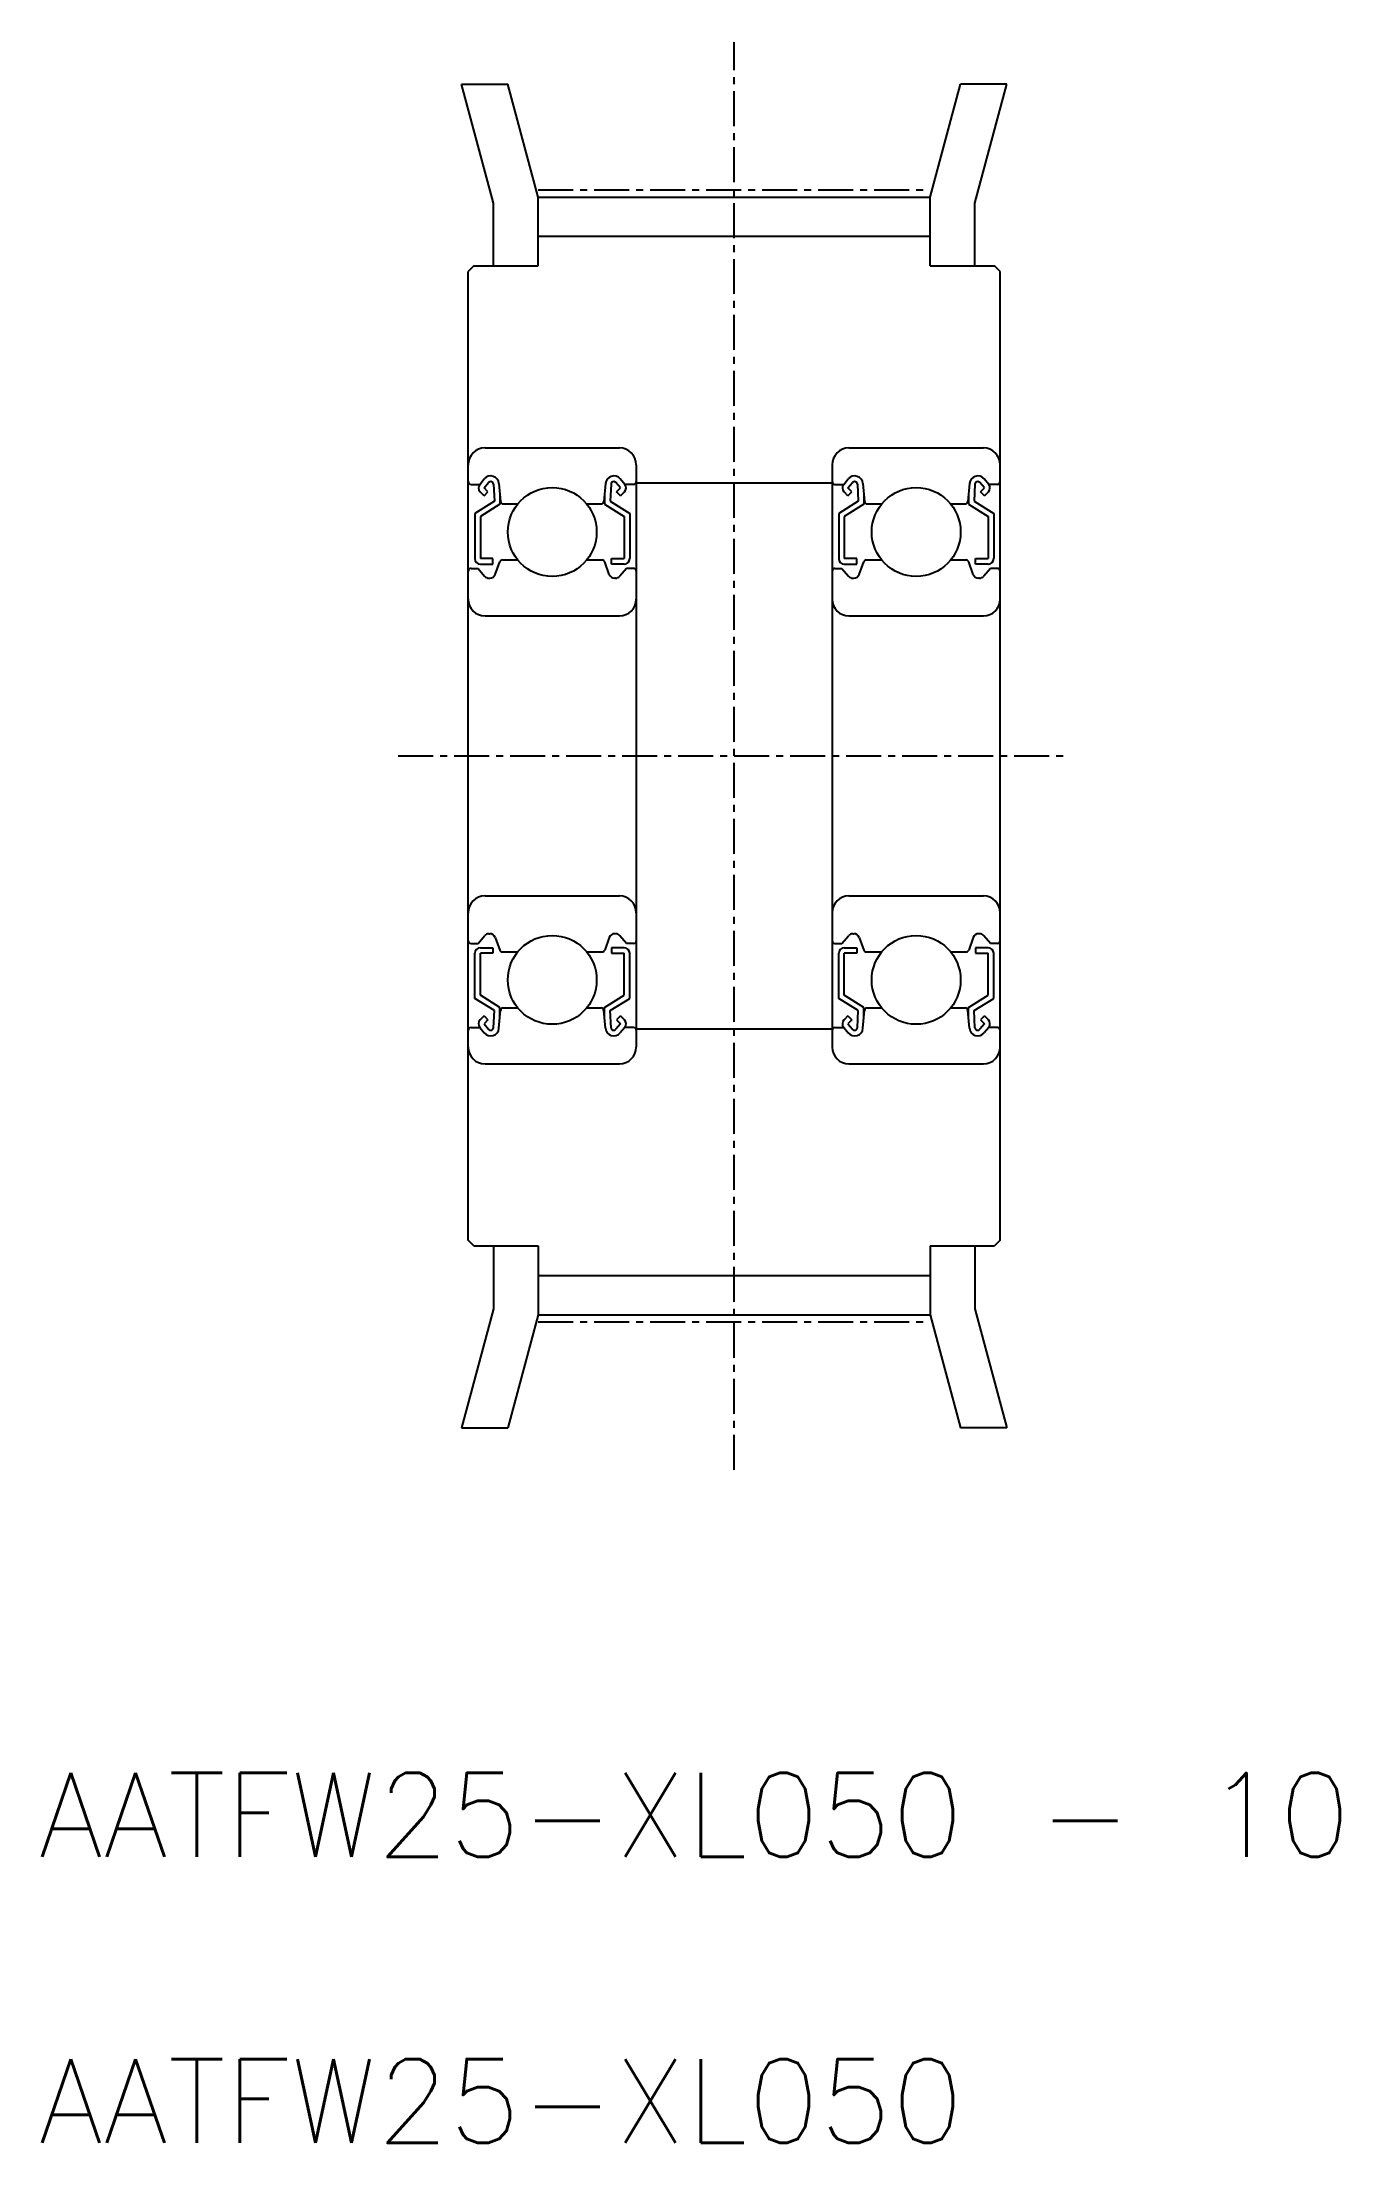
# Model space of a CAD drawing. Extents: x 22 to 68.3, y 0.3 to 75.4.
import ezdxf
from ezdxf.enums import TextEntityAlignment as Align

# ---------------------------------------------------------------- set-up
doc = ezdxf.new("R2010")
doc.units = 0
doc.linetypes.add('CENTER', pattern=[2, 1.25, -0.25, 0.25, -0.25])
doc.layers.get('0').update_dxf_attribs({"linetype": 'CONTINUOUS'})
doc.layers.add('CENTER', color=1, linetype='CONTINUOUS')
doc.styles.get("Standard").update_dxf_attribs({"font": 'txt.shx', "bigfont": 'bigfont.shx'})

msp = doc.modelspace()

# ---------------------------------------------------------------- linework, layer by layer
at = {"color": 7, "linetype": 'CONTINUOUS'}
for p, q in [((38.105, 69.609), (36.966, 73.859)), ((36.966, 73.859), (38.622, 73.859)), ((39.705, 69.819), (38.622, 73.859)), ((53.705, 69.819), (54.787, 73.859)), ((56.444, 73.859), (54.787, 73.859)), ((55.305, 69.609), (56.444, 73.859)), ((39.705, 67.359), (39.705, 69.819)), ((39.705, 69.819), (53.705, 69.819)), ((53.705, 67.359), (53.705, 69.819)), ((38.105, 67.359), (38.105, 69.609)), ((55.305, 67.359), (55.305, 69.609)), ((39.705, 68.419), (53.705, 68.419)), ((37.405, 67.359), (37.205, 67.159)), ((37.205, 32.559), (37.205, 67.159)), ((37.405, 67.359), (39.705, 67.359)), ((53.705, 67.359), (56.005, 67.359)), ((56.205, 67.159), (56.005, 67.359)), ((56.205, 32.559), (56.205, 67.159)), ((37.805, 60.859), (42.605, 60.859)), ((50.805, 60.859), (55.605, 60.859)), ((43.205, 60.259), (43.205, 39.459)), ((50.205, 60.259), (50.205, 39.459)), ((37.305, 59.559), (37.615, 59.559)), ((37.615, 59.559), (37.777, 59.752)), ((37.768, 59.148), (37.627, 59.289)), ((37.768, 59.43), (37.931, 59.624)), ((37.91, 59.289), (37.768, 59.43)), ((37.768, 59.148), (37.91, 59.289)), ((38.104, 59.569), (38.137, 58.957)), ((38.303, 59.587), (38.358, 58.95)), ((42.107, 59.587), (42.052, 58.95)), ((42.306, 59.569), (42.273, 58.957)), ((42.642, 59.43), (42.479, 59.624)), ((42.5, 59.289), (42.642, 59.43)), ((42.642, 59.148), (42.5, 59.289)), ((42.795, 59.559), (42.633, 59.752)), ((42.642, 59.148), (42.783, 59.289)), ((43.105, 59.559), (42.795, 59.559)), ((43.205, 59.609), (50.205, 59.609)), ((50.305, 59.559), (50.615, 59.559)), ((50.615, 59.559), (50.777, 59.752)), ((50.768, 59.148), (50.627, 59.289)), ((50.768, 59.43), (50.931, 59.624)), ((50.91, 59.289), (50.768, 59.43)), ((50.768, 59.148), (50.91, 59.289)), ((51.104, 59.569), (51.137, 58.957)), ((51.303, 59.587), (51.358, 58.95)), ((55.107, 59.587), (55.052, 58.95)), ((55.306, 59.569), (55.273, 58.957)), ((55.642, 59.43), (55.479, 59.624)), ((55.5, 59.289), (55.642, 59.43)), ((55.642, 59.148), (55.5, 59.289)), ((55.795, 59.559), (55.633, 59.752)), ((55.642, 59.148), (55.783, 59.289)), ((56.105, 59.559), (55.795, 59.559)), ((38.137, 58.957), (37.437, 58.52)), ((38.337, 58.846), (37.637, 58.409)), ((38.337, 59.193), (38.337, 58.846)), ((38.458, 58.859), (38.972, 58.859)), ((41.438, 58.859), (41.952, 58.859)), ((42.073, 59.193), (42.073, 58.846)), ((42.073, 58.846), (42.773, 58.409)), ((42.273, 58.957), (42.973, 58.52)), ((51.137, 58.957), (50.437, 58.52)), ((51.337, 58.846), (50.637, 58.409)), ((51.337, 59.193), (51.337, 58.846)), ((51.458, 58.859), (51.972, 58.859)), ((54.438, 58.859), (54.952, 58.859)), ((55.073, 59.193), (55.073, 58.846)), ((55.073, 58.846), (55.773, 58.409)), ((55.273, 58.957), (55.973, 58.52)), ((37.437, 58.52), (37.437, 56.909)), ((37.637, 58.409), (37.637, 56.909)), ((42.773, 58.409), (42.773, 56.909)), ((42.973, 58.52), (42.973, 56.909)), ((50.437, 58.52), (50.437, 56.909)), ((50.637, 58.409), (50.637, 56.909)), ((55.773, 58.409), (55.773, 56.909)), ((55.973, 58.52), (55.973, 56.909)), ((37.305, 56.559), (37.555, 56.559)), ((37.555, 56.559), (37.789, 56.28)), ((38.087, 56.909), (37.637, 56.909)), ((37.637, 56.709), (38.087, 56.709)), ((38.087, 56.709), (38.087, 56.909)), ((38.166, 56.341), (38.33, 56.793)), ((38.424, 56.859), (38.972, 56.859)), ((41.438, 56.859), (41.986, 56.859)), ((42.244, 56.341), (42.08, 56.793)), ((42.323, 56.709), (42.323, 56.909)), ((42.323, 56.909), (42.773, 56.909)), ((42.773, 56.709), (42.323, 56.709)), ((42.855, 56.559), (42.621, 56.28)), ((43.105, 56.559), (42.855, 56.559)), ((50.305, 56.559), (50.555, 56.559)), ((50.555, 56.559), (50.789, 56.28)), ((51.087, 56.909), (50.637, 56.909)), ((50.637, 56.709), (51.087, 56.709)), ((51.087, 56.709), (51.087, 56.909)), ((51.166, 56.341), (51.33, 56.793)), ((51.424, 56.859), (51.972, 56.859)), ((54.438, 56.859), (54.986, 56.859)), ((55.244, 56.341), (55.08, 56.793)), ((55.323, 56.909), (55.773, 56.909)), ((55.323, 56.709), (55.323, 56.909)), ((55.773, 56.709), (55.323, 56.709)), ((55.855, 56.559), (55.621, 56.28)), ((56.105, 56.559), (55.855, 56.559)), ((37.942, 56.209), (37.978, 56.209)), ((42.468, 56.209), (42.432, 56.209)), ((50.942, 56.209), (50.978, 56.209)), ((55.468, 56.209), (55.432, 56.209)), ((37.805, 54.859), (42.605, 54.859)), ((50.805, 54.859), (55.605, 54.859)), ((37.805, 44.859), (42.605, 44.859)), ((50.805, 44.859), (55.605, 44.859)), ((37.305, 43.159), (37.555, 43.159)), ((37.437, 41.198), (37.437, 42.809)), ((37.555, 43.159), (37.789, 43.438)), ((37.637, 43.009), (38.087, 43.009)), ((37.637, 41.309), (37.637, 42.809)), ((38.087, 42.809), (37.637, 42.809)), ((37.942, 43.509), (37.978, 43.509)), ((38.087, 43.009), (38.087, 42.809)), ((38.166, 43.377), (38.33, 42.925)), ((38.424, 42.859), (38.972, 42.859)), ((41.438, 42.859), (41.986, 42.859)), ((42.244, 43.377), (42.08, 42.925)), ((42.323, 43.009), (42.323, 42.809)), ((42.773, 43.009), (42.323, 43.009)), ((42.323, 42.809), (42.773, 42.809)), ((42.468, 43.509), (42.432, 43.509)), ((42.855, 43.159), (42.621, 43.438)), ((42.773, 41.309), (42.773, 42.809)), ((43.105, 43.159), (42.855, 43.159)), ((42.973, 41.198), (42.973, 42.809)), ((50.305, 43.159), (50.555, 43.159)), ((50.437, 41.198), (50.437, 42.809)), ((50.555, 43.159), (50.789, 43.438)), ((50.637, 43.009), (51.087, 43.009)), ((51.087, 42.809), (50.637, 42.809)), ((50.637, 41.309), (50.637, 42.809)), ((50.942, 43.509), (50.978, 43.509)), ((51.087, 43.009), (51.087, 42.809)), ((51.166, 43.377), (51.33, 42.925)), ((51.424, 42.859), (51.972, 42.859)), ((54.438, 42.859), (54.986, 42.859)), ((55.244, 43.377), (55.08, 42.925)), ((55.773, 43.009), (55.323, 43.009)), ((55.323, 43.009), (55.323, 42.809)), ((55.323, 42.809), (55.773, 42.809)), ((55.468, 43.509), (55.432, 43.509)), ((55.855, 43.159), (55.621, 43.438)), ((55.773, 41.309), (55.773, 42.809)), ((56.105, 43.159), (55.855, 43.159)), ((55.973, 41.198), (55.973, 42.809)), ((38.337, 40.872), (37.637, 41.309)), ((42.073, 40.872), (42.773, 41.309)), ((51.337, 40.872), (50.637, 41.309)), ((55.073, 40.872), (55.773, 41.309)), ((38.137, 40.761), (37.437, 41.198)), ((37.768, 40.57), (37.627, 40.429)), ((37.768, 40.57), (37.91, 40.429)), ((37.987, 41.091), (37.987, 41.091)), ((38.104, 40.149), (38.137, 40.761)), ((38.162, 40.982), (38.162, 40.982)), ((38.303, 40.132), (38.358, 40.769)), ((38.337, 40.525), (38.337, 40.872)), ((38.458, 40.859), (38.972, 40.859)), ((41.438, 40.859), (41.952, 40.859)), ((42.107, 40.132), (42.052, 40.768)), ((42.073, 40.525), (42.073, 40.872)), ((42.273, 40.761), (42.973, 41.198)), ((42.306, 40.149), (42.273, 40.761)), ((42.642, 40.57), (42.5, 40.429)), ((42.642, 40.57), (42.783, 40.429)), ((51.137, 40.761), (50.437, 41.198)), ((50.768, 40.57), (50.627, 40.429)), ((50.768, 40.57), (50.91, 40.429)), ((50.987, 41.091), (50.987, 41.091)), ((51.104, 40.149), (51.137, 40.761)), ((51.162, 40.982), (51.162, 40.982)), ((51.303, 40.132), (51.358, 40.769)), ((51.337, 40.525), (51.337, 40.872)), ((51.458, 40.859), (51.972, 40.859)), ((54.438, 40.859), (54.952, 40.859)), ((55.107, 40.132), (55.052, 40.768)), ((55.073, 40.525), (55.073, 40.872)), ((55.273, 40.761), (55.973, 41.198)), ((55.306, 40.149), (55.273, 40.761)), ((55.642, 40.57), (55.5, 40.429)), ((55.642, 40.57), (55.783, 40.429)), ((37.305, 40.159), (37.615, 40.159)), ((37.615, 40.159), (37.777, 39.966)), ((37.91, 40.429), (37.768, 40.288)), ((37.768, 40.288), (37.931, 40.094)), ((42.642, 40.288), (42.479, 40.094)), ((42.5, 40.429), (42.642, 40.288)), ((42.795, 40.159), (42.633, 39.966)), ((43.105, 40.159), (42.795, 40.159)), ((43.205, 40.109), (50.205, 40.109)), ((50.305, 40.159), (50.615, 40.159)), ((50.615, 40.159), (50.777, 39.966)), ((50.91, 40.429), (50.768, 40.288)), ((50.768, 40.288), (50.931, 40.094)), ((55.642, 40.288), (55.479, 40.094)), ((55.5, 40.429), (55.642, 40.288)), ((55.795, 40.159), (55.633, 39.966)), ((56.105, 40.159), (55.795, 40.159)), ((37.805, 38.859), (42.605, 38.859)), ((50.805, 38.859), (55.605, 38.859)), ((37.405, 32.359), (37.205, 32.559)), ((37.405, 32.359), (39.705, 32.359)), ((38.105, 32.359), (38.105, 30.11)), ((39.705, 32.359), (39.705, 29.899)), ((53.705, 32.359), (56.005, 32.359)), ((53.705, 32.359), (53.705, 29.899)), ((55.305, 32.359), (55.305, 30.11)), ((56.205, 32.559), (56.005, 32.359)), ((39.705, 31.299), (53.705, 31.299)), ((38.105, 30.11), (36.966, 25.859)), ((55.305, 30.11), (56.444, 25.859)), ((39.705, 29.899), (38.622, 25.859)), ((39.705, 29.899), (53.705, 29.899)), ((53.705, 29.899), (54.787, 25.859)), ((36.966, 25.859), (38.622, 25.859)), ((56.444, 25.859), (54.787, 25.859))]:
    msp.add_line(p, q, dxfattribs=at)
for centre in [(40.205, 57.859), (53.205, 57.859), (40.205, 41.859), (53.205, 41.859)]:
    msp.add_circle(centre, 1.587, dxfattribs=at)
for centre, radius, start, end in [((37.805, 60.259), 0.6, 90, 180), ((42.605, 60.259), 0.6, 0, 90), ((50.805, 60.259), 0.6, 90, 180), ((55.605, 60.259), 0.6, 0, 90), ((37.305, 59.659), 0.1, 180.00005, 270.00003), ((37.768, 59.43), 0.2, 139.86482, 225.00006), ((38.006, 59.561), 0.298, 5.00049, 140.17136), ((38.006, 59.561), 0.0983, 4.66455, 139.97394), ((42.404, 59.561), 0.298, 39.82861, 174.99974), ((42.404, 59.561), 0.0983, 40.02637, 175.33574), ((42.642, 59.43), 0.2, 314.99673, 40.13525), ((43.105, 59.659), 0.1, 269.99948, 359.99126), ((50.305, 59.659), 0.1, 180.00005, 270.00003), ((50.768, 59.43), 0.2, 139.86482, 225.00006), ((51.006, 59.561), 0.298, 5.00049, 140.17136), ((51.006, 59.561), 0.0983, 4.66455, 139.97394), ((55.404, 59.561), 0.298, 39.82861, 174.99974), ((55.404, 59.561), 0.0983, 40.02637, 175.33574), ((55.642, 59.43), 0.2, 314.99673, 40.13525), ((56.105, 59.659), 0.1, 269.99948, 359.99126), ((38.458, 58.959), 0.1, 185.14438, 270.00003), ((41.952, 58.959), 0.1, 269.99948, 354.85568), ((51.458, 58.959), 0.1, 185.14438, 270.00003), ((54.952, 58.959), 0.1, 269.99948, 354.85568), ((37.305, 56.459), 0.1, 89.99951, 180.00005), ((37.637, 56.909), 0.2, 180.00005, 270.00003), ((37.978, 56.409), 0.2, 270.00003, 340.11166), ((38.424, 56.759), 0.1, 89.99951, 160.11572), ((41.986, 56.759), 0.1, 19.88452, 90.00024), ((42.432, 56.409), 0.2, 199.88831, 269.99976), ((42.773, 56.909), 0.2, 269.99976, 359.99563), ((43.105, 56.459), 0.1, 359.99126, 90.00024), ((50.305, 56.459), 0.1, 89.99951, 180.00005), ((50.637, 56.909), 0.2, 180.00005, 270.00003), ((50.978, 56.409), 0.2, 270.00003, 340.11166), ((51.424, 56.759), 0.1, 89.99951, 160.11572), ((54.986, 56.759), 0.1, 19.88452, 90.00024), ((55.432, 56.409), 0.2, 199.88831, 269.99976), ((55.773, 56.909), 0.2, 269.99976, 359.99563), ((56.105, 56.459), 0.1, 359.99126, 90.00024), ((37.942, 56.409), 0.2, 220.13838, 270.00003), ((42.468, 56.409), 0.2, 269.99976, 319.86147), ((50.942, 56.409), 0.2, 220.13838, 270.00003), ((55.468, 56.409), 0.2, 269.99976, 319.86147), ((37.805, 55.459), 0.6, 180, 270), ((42.605, 55.459), 0.6, 270, 0), ((50.805, 55.459), 0.6, 180, 270), ((55.605, 55.459), 0.6, 270, 0), ((37.805, 44.259), 0.6, 90, 180), ((42.605, 44.259), 0.6, 0, 90), ((50.805, 44.259), 0.6, 90, 180), ((55.605, 44.259), 0.6, 0, 90), ((37.305, 43.259), 0.1, 179.99995, 270.00049), ((37.637, 42.809), 0.2, 89.99997, 179.99995), ((37.942, 43.309), 0.2, 89.99997, 139.86162), ((37.978, 43.309), 0.2, 19.88834, 89.99997), ((38.424, 42.959), 0.1, 199.88428, 270.00049), ((41.986, 42.959), 0.1, 269.99976, 340.11548), ((42.432, 43.309), 0.2, 90.00024, 160.11169), ((42.468, 43.309), 0.2, 40.13853, 90.00024), ((42.773, 42.809), 0.2, 0.00437, 90.00024), ((43.105, 43.259), 0.1, 269.99976, 0.00874), ((50.305, 43.259), 0.1, 179.99995, 270.00049), ((50.637, 42.809), 0.2, 89.99997, 179.99995), ((50.942, 43.309), 0.2, 89.99997, 139.86162), ((50.978, 43.309), 0.2, 19.88834, 89.99997), ((51.424, 42.959), 0.1, 199.88428, 270.00049), ((54.986, 42.959), 0.1, 269.99976, 340.11548), ((55.432, 43.309), 0.2, 90.00024, 160.11169), ((55.468, 43.309), 0.2, 40.13853, 90.00024), ((55.773, 42.809), 0.2, 0.00437, 90.00024), ((56.105, 43.259), 0.1, 269.99976, 0.00874), ((38.458, 40.759), 0.1, 89.99997, 174.85562), ((41.952, 40.759), 0.1, 5.14432, 90.00052), ((51.458, 40.759), 0.1, 89.99997, 174.85562), ((54.952, 40.759), 0.1, 5.14432, 90.00052), ((37.305, 40.059), 0.1, 89.99997, 179.99995), ((37.768, 40.288), 0.2, 134.99994, 220.13518), ((38.006, 40.157), 0.298, 219.82864, 354.99951), ((38.006, 40.157), 0.0983, 220.02606, 355.33545), ((42.404, 40.157), 0.298, 185.00026, 320.17139), ((42.404, 40.157), 0.0983, 184.66426, 319.97363), ((42.642, 40.288), 0.2, 319.86475, 45.00327), ((43.105, 40.059), 0.1, 0.00874, 90.00052), ((50.305, 40.059), 0.1, 89.99997, 179.99995), ((50.768, 40.288), 0.2, 134.99994, 220.13518), ((51.006, 40.157), 0.298, 219.82864, 354.99951), ((51.006, 40.157), 0.0983, 220.02606, 355.33545), ((55.404, 40.157), 0.298, 185.00026, 320.17139), ((55.404, 40.157), 0.0983, 184.66426, 319.97363), ((55.642, 40.288), 0.2, 319.86475, 45.00327), ((56.105, 40.059), 0.1, 0.00874, 90.00052), ((37.805, 39.459), 0.6, 180, 270), ((42.605, 39.459), 0.6, 270, 0), ((50.805, 39.459), 0.6, 180, 270), ((55.605, 39.459), 0.6, 270, 0)]:
    msp.add_arc(centre, radius, start, end, dxfattribs=at)
at = {"layer": 'CENTER', "color": 1, "linetype": 'CENTER'}
for p, q in [((46.705, 24.359), (46.705, 75.359)), ((39.705, 70.074), (53.705, 70.074)), ((34.705, 49.859), (58.705, 49.859)), ((39.705, 29.644), (53.705, 29.644))]:
    msp.add_line(p, q, dxfattribs=at)

# ---------------------------------------------------------------- texts
at = {"color": 7, "linetype": 'CONTINUOUS'}
for s, p in [('AATFW25-XL050 - 10', (21.852, 9.634)), ('AATFW25-XL050', (21.852, -0.586))]:
    msp.add_text(s, height=3, dxfattribs=at).set_placement(p, align=Align.BOTTOM_LEFT)

doc.saveas('drawing.dxf')
